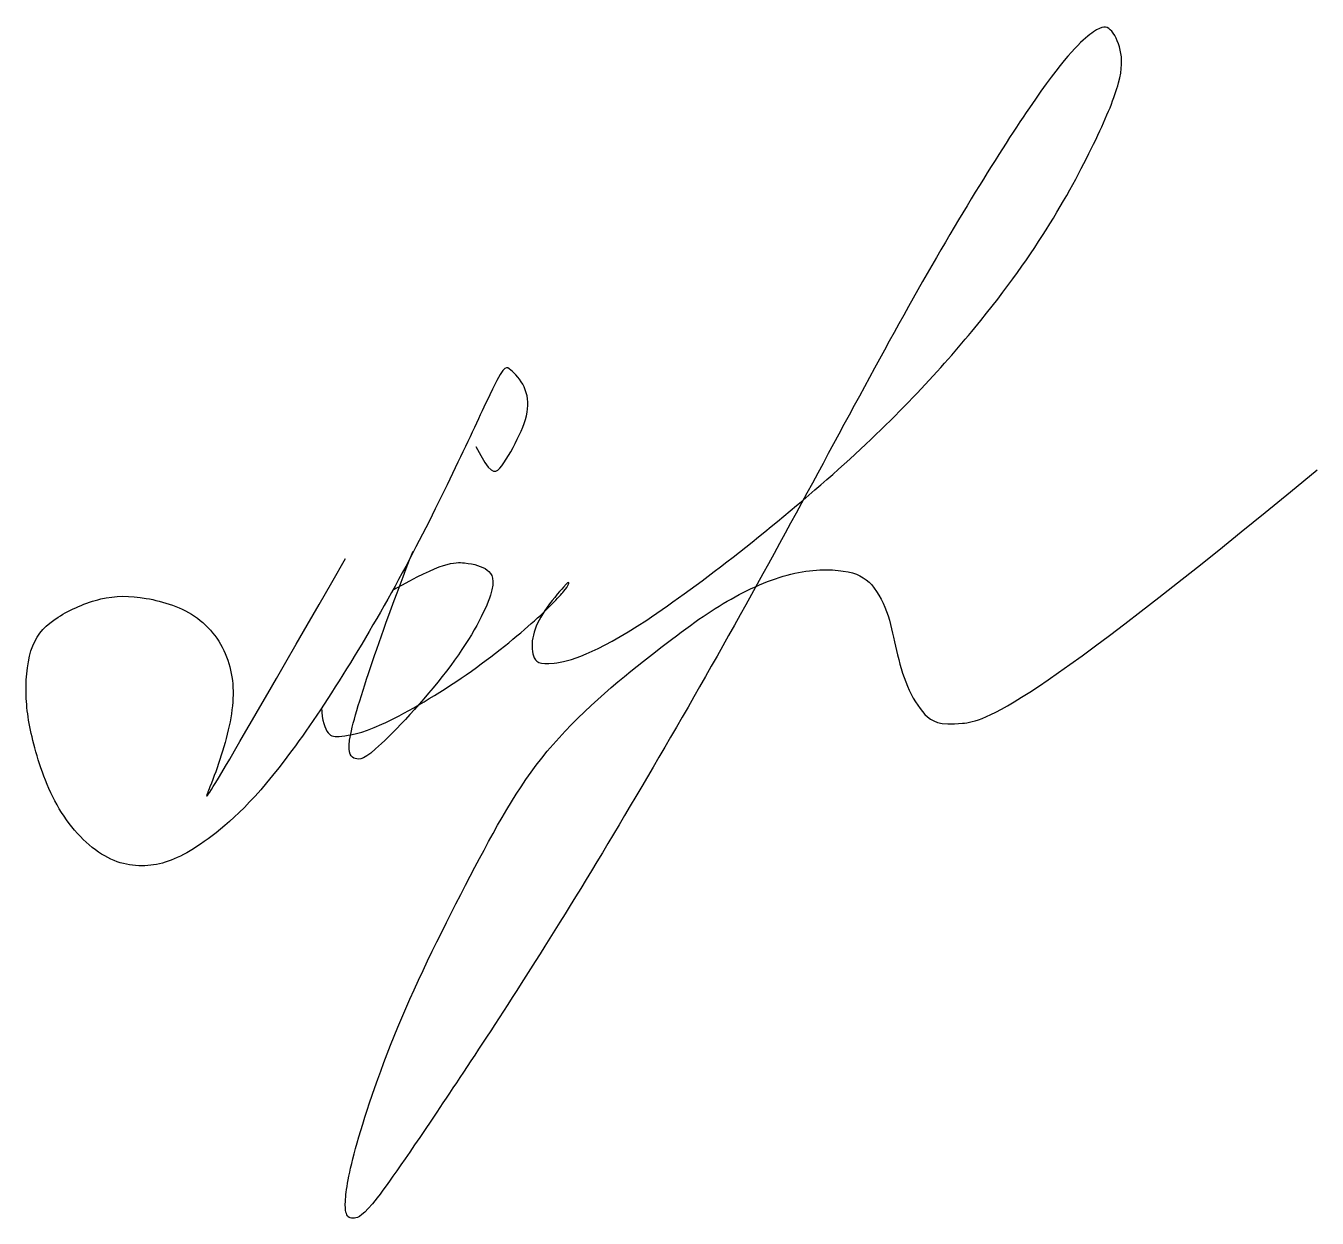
# Model space of a CAD drawing. Header units: inches. Extents: x 9.76 to 17.58, y -20.55 to -13.32.
import ezdxf

# ---------------------------------------------------------------- set-up
doc = ezdxf.new("R2010")
doc.units = ezdxf.units.IN
doc.header["$MEASUREMENT"] = 0
doc.layers.add('Sign', color=5, linetype='Continuous')

msp = doc.modelspace()

# ---------------------------------------------------------------- linework, layer by layer
at = {"layer": 'Sign'}
for points in [[(11.5509, -17.4544), (11.5509, -17.5304), (11.5904, -17.6307), (11.6482, -17.6307), (11.8564, -17.6031), (12.4121, -17.2836), (12.8655, -16.9158), (13.0482, -16.7199), (13.0482, -16.6933), (13.0387, -16.6933), (12.8883, -16.872), (12.8217, -17.0147), (12.8217, -17.1535), (12.8921, -17.2163), (13.358, -17.0892), (14.79, -15.9647), (15.5651, -15.1112), (15.9839, -14.5124), (16.2616, -13.9819), (16.399, -13.6447), (16.399, -13.4649), (16.3259, -13.3247), (16.2557, -13.3247), (15.9966, -13.5472), (15.198, -14.8094), (14.1827, -16.7539), (12.9962, -18.783), (12.1691, -20.023), (11.8116, -20.5452), (11.734, -20.5452), (11.711, -20.5452), (11.6823, -20.4844), (11.7283, -20.1721), (11.9985, -19.3618), (12.494, -18.3763), (12.8963, -17.6555), (13.6328, -17.0606), (14.0008, -16.7958), (14.4031, -16.6143), (14.7416, -16.6143), (14.8888, -16.6879), (14.9919, -16.8987), (15.0266, -17.1039), (15.0911, -17.331), (15.1986, -17.5121), (15.3372, -17.5887), (15.8041, -17.4782), (17.579, -16.0142)], [(12.4837, -15.8725), (12.5723, -16.0398), (12.6206, -16.0398), (12.7439, -15.8227), (12.8164, -15.6385), (12.7802, -15.4874), (12.6744, -15.3847), (12.6411, -15.3847), (12.0789, -16.6323), (11.2748, -17.9148), (10.8064, -18.3104), (10.5396, -18.4316), (10.2365, -18.3982), (9.9364, -18.0862), (9.7909, -17.6499), (9.7484, -17.3651), (9.7818, -17.0531), (9.9333, -16.9016), (10.2183, -16.7744), (10.4729, -16.7744), (10.8246, -16.8804), (11.0216, -17.1773), (11.0216, -17.5227), (10.8701, -17.965), (10.7852, -18.1347), (11.695, -16.5513)], [(11.9842, -16.7409), (12.2805, -16.571), (12.431, -16.571), (12.5664, -16.6095), (12.6211, -16.7128), (12.384, -17.1777), (11.8367, -17.7702), (11.7516, -17.7702), (11.6847, -17.7216), (11.8306, -17.2446), (11.9918, -16.7918), (12.1043, -16.5062)]]:
    msp.add_open_spline(points, degree=3, dxfattribs=at)

doc.saveas('drawing.dxf')
